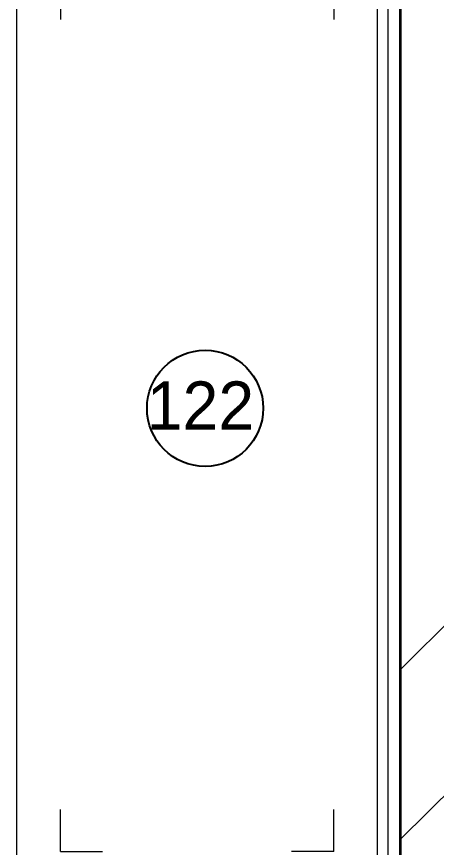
# Model space of a CAD drawing. Header units: millimetres. Extents: x -34838 to 729576, y -214038 to 121482.
# Drawn here: x 611372 to 612070, y -51269 to -49887 of the extents above; entities that cross this region are included whole.
import ezdxf

# ---------------------------------------------------------------- set-up
doc = ezdxf.new("R2010")
doc.units = ezdxf.units.MM
doc.header["$MEASUREMENT"] = 0
doc.layers.add('АБ _ 0 _ СТІНИ _ ЗОВНІШНІ .3D', color=7, linetype='Continuous')
for name, color, linetype, lineweight in [('АБ _ 0 _ СТІНИ _ ЗОВНІШНІ .3D_Ном._пера__27', 7, 'Continuous', 35), ('АП _ ТЕП _ ЗОНИ ПРИМІЩЕНЬ .3D_Ном._пера__122', 255, 'Continuous', 0), ('ТХ Вспомогательное оборудование', 86, 'Continuous', 9)]:
    doc.layers.add(name, color=color, linetype=linetype, lineweight=lineweight)

# ---------------------------------------------------------------- blocks, each defined once
blk = doc.blocks.new('Стена_37_4', base_point=(85890, -2075))
at = {"layer": 'АБ _ 0 _ СТІНИ _ ЗОВНІШНІ .3D', "linetype": 'Continuous', "lineweight": 0, "true_color": 0x000000}
h = blk.add_hatch(dxfattribs=at)
h.set_pattern_fill('М___ЦЕГЛА_ОБЛИЧКУВАЛЬНА__3E', color=18, style=0, pattern_type=2)
h.set_pattern_definition([(45, (0, 0), (-707.107, 707.107), []), (45, (-141.4, 141.4), (-707.107, 707.107), [])])
h.paths.add_polyline_path([(85830, 6910.5), (85830, -1950), (85950, -1950), (85950, 6910.5)])
at = {"layer": 'АБ _ 0 _ СТІНИ _ ЗОВНІШНІ .3D_Ном._пера__27', "color": 7, "linetype": 'Continuous', "lineweight": 35}
blk.add_line((85830, 6910.5), (85830, -1950), dxfattribs=at)
blk = doc.blocks.new('Стеллаж СН-1600 серия 600')
at = {"layer": 'ТХ Вспомогательное оборудование', "color": 0}
blk.add_lwpolyline([(0, 0), (1600, 0), (1600, 600), (0, 600)], close=True, dxfattribs=at)
for points in [[(72.7, 527.3), (72.7, 457.3)], [(72.7, 527.3), (142.7, 527.3)], [(1527.3, 527.3), (1457.3, 527.3)], [(1527.3, 527.3), (1527.3, 457.3)], [(72.7, 72.7), (72.7, 142.7)], [(1527.3, 72.7), (1527.3, 142.7)], [(72.7, 72.7), (142.7, 72.7)], [(1527.3, 72.7), (1457.3, 72.7)]]:
    blk.add_lwpolyline(points, dxfattribs=at)

msp = doc.modelspace()

# ---------------------------------------------------------------- linework, layer by layer
at = {"color": 3}
msp.add_circle((611685.4, -50538.6), 96.6, dxfattribs=at)
at = {"layer": 'АП _ ТЕП _ ЗОНИ ПРИМІЩЕНЬ .3D_Ном._пера__122', "color": 255, "linetype": 'Continuous', "lineweight": 0}
msp.add_line((611990, -56164.5), (611990, -45201.2), dxfattribs=at)

# ---------------------------------------------------------------- block references
at = {"layer": 'АБ _ 0 _ СТІНИ _ ЗОВНІШНІ .3D', "color": 7, "lineweight": 20}
msp.add_blockref('Стена_37_4', (612070, -56309.5), dxfattribs=at)
at = {"layer": 'ТХ Вспомогательное оборудование', "color": 1, "rotation": 90}
msp.add_blockref('Стеллаж СН-1600 серия 600', (611972, -51349), dxfattribs=at)

# ---------------------------------------------------------------- texts
at = {"color": 3, "insert": (611450.1, -50493.9), "char_height": 80, "attachment_point": 1}
msp.add_mtext_dynamic_manual_height_columns('\\pxqc;122', width=455.137, gutter_width=12.5, heights=[44.7], dxfattribs=at)

doc.saveas('drawing.dxf')
